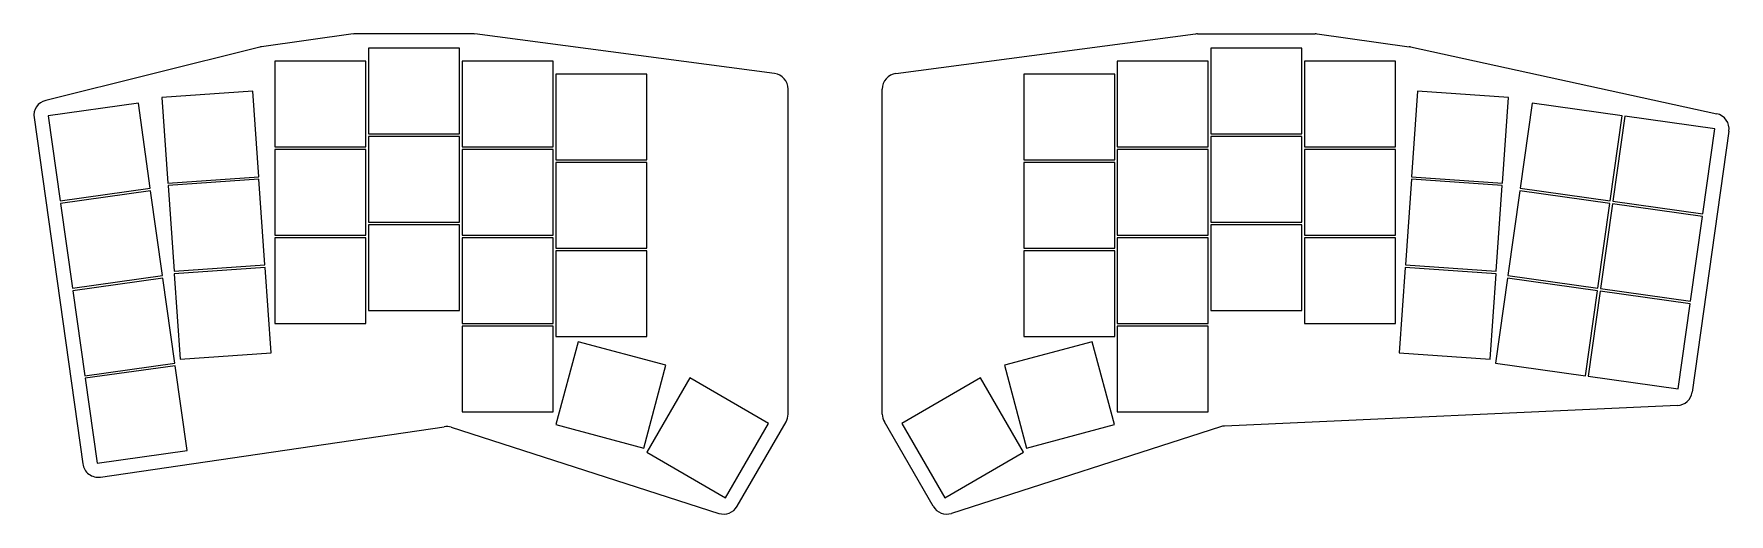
# Model space of a CAD drawing. Header units: millimetres. Extents: x 68 to 394, y -167 to -74.
import ezdxf

# ---------------------------------------------------------------- set-up
doc = ezdxf.new("R2010")
doc.units = ezdxf.units.MM

msp = doc.modelspace()

# ---------------------------------------------------------------- linework, layer by layer
for p, q in [((129.55, -74.27), (111.91, -76.72)), ((152.56, -74.25), (129.96, -74.25)), ((210.59, -81.88), (152.95, -74.27)), ((233.92, -81.88), (291.56, -74.27)), ((291.95, -74.25), (314.55, -74.25)), ((314.96, -74.27), (332.64, -76.73)), ((111.6, -76.78), (70.43, -87.05)), ((150.01, -77), (132.51, -77)), ((132.51, -77), (132.51, -93.5)), ((150.01, -93.5), (150.01, -77)), ((312.01, -77), (294.51, -77)), ((294.51, -77), (294.51, -93.5)), ((312.01, -93.5), (312.01, -77)), ((332.87, -76.77), (391.81, -89.61)), ((132.01, -79.5), (114.51, -79.5)), ((114.51, -79.5), (114.51, -96)), ((132.01, -96), (132.01, -79.5)), ((168.01, -79.5), (150.51, -79.5)), ((150.51, -79.5), (150.51, -96)), ((168.01, -96), (168.01, -79.5)), ((294.01, -79.5), (276.51, -79.5)), ((276.51, -79.5), (276.51, -96)), ((294.01, -96), (294.01, -79.5)), ((330.01, -79.5), (312.51, -79.5)), ((312.51, -79.5), (312.51, -96)), ((330.01, -96), (330.01, -79.5)), ((186.01, -82), (168.51, -82)), ((168.51, -82), (168.51, -98.5)), ((186.01, -98.5), (186.01, -82)), ((276.01, -82), (258.51, -82)), ((258.51, -82), (258.51, -98.5)), ((276.01, -98.5), (276.01, -82)), ((88.24, -87.6), (70.91, -90.04)), ((90.54, -103.94), (88.24, -87.6)), ((110.25, -85.27), (92.79, -86.49)), ((92.79, -86.49), (93.94, -102.95)), ((111.4, -101.73), (110.25, -85.27)), ((213.2, -147.42), (213.2, -84.86)), ((231.31, -147.42), (231.31, -84.86)), ((334.27, -85.27), (333.12, -101.73)), ((351.73, -86.49), (334.27, -85.27)), ((350.58, -102.95), (351.73, -86.49)), ((356.27, -87.6), (353.97, -103.94)), ((373.6, -90.04), (356.27, -87.6)), ((68.18, -90.37), (77.55, -157)), ((70.91, -90.04), (73.21, -106.38)), ((371.3, -106.38), (373.6, -90.04)), ((374.1, -90.11), (371.8, -106.45)), ((391.42, -92.54), (374.1, -90.11)), ((132.51, -93.5), (150.01, -93.5)), ((150.01, -94), (132.51, -94)), ((132.51, -94), (132.51, -110.5)), ((150.01, -110.5), (150.01, -94)), ((294.51, -93.5), (312.01, -93.5)), ((312.01, -94), (294.51, -94)), ((294.51, -94), (294.51, -110.5)), ((312.01, -110.5), (312.01, -94)), ((394.14, -92.96), (387.08, -143.19)), ((389.13, -108.88), (391.42, -92.54)), ((114.51, -96), (132.01, -96)), ((132.01, -96.5), (114.51, -96.5)), ((114.51, -96.5), (114.51, -113)), ((132.01, -113), (132.01, -96.5)), ((150.51, -96), (168.01, -96)), ((168.01, -96.5), (150.51, -96.5)), ((150.51, -96.5), (150.51, -113)), ((168.01, -113), (168.01, -96.5)), ((276.51, -96), (294.01, -96)), ((294.01, -96.5), (276.51, -96.5)), ((276.51, -96.5), (276.51, -113)), ((294.01, -113), (294.01, -96.5)), ((312.51, -96), (330.01, -96)), ((330.01, -96.5), (312.51, -96.5)), ((312.51, -96.5), (312.51, -113)), ((330.01, -113), (330.01, -96.5)), ((168.51, -98.5), (186.01, -98.5)), ((186.01, -99), (168.51, -99)), ((168.51, -99), (168.51, -115.5)), ((186.01, -115.5), (186.01, -99)), ((258.51, -98.5), (276.01, -98.5)), ((276.01, -99), (258.51, -99)), ((258.51, -99), (258.51, -115.5)), ((276.01, -115.5), (276.01, -99)), ((73.21, -106.38), (90.54, -103.94)), ((93.94, -102.95), (111.4, -101.73)), ((111.43, -102.23), (93.97, -103.45)), ((93.97, -103.45), (95.12, -119.91)), ((112.58, -118.69), (111.43, -102.23)), ((333.08, -102.23), (331.93, -118.69)), ((350.54, -103.45), (333.08, -102.23)), ((333.12, -101.73), (350.58, -102.95)), ((349.39, -119.91), (350.54, -103.45)), ((353.97, -103.94), (371.3, -106.38)), ((90.61, -104.44), (73.28, -106.87)), ((73.28, -106.87), (75.58, -123.21)), ((92.91, -120.78), (90.61, -104.44)), ((353.9, -104.44), (351.61, -120.78)), ((371.23, -106.87), (353.9, -104.44)), ((368.94, -123.21), (371.23, -106.87)), ((371.73, -106.94), (369.43, -123.28)), ((389.06, -109.38), (371.73, -106.94)), ((371.8, -106.45), (389.13, -108.88)), ((132.51, -110.5), (150.01, -110.5)), ((294.51, -110.5), (312.01, -110.5)), ((386.76, -125.72), (389.06, -109.38)), ((114.51, -113), (132.01, -113)), ((132.01, -113.5), (114.51, -113.5)), ((114.51, -113.5), (114.51, -130)), ((132.01, -130), (132.01, -113.5)), ((150.01, -111), (132.51, -111)), ((132.51, -111), (132.51, -127.5)), ((150.01, -127.5), (150.01, -111)), ((150.51, -113), (168.01, -113)), ((168.01, -113.5), (150.51, -113.5)), ((150.51, -113.5), (150.51, -130)), ((168.01, -130), (168.01, -113.5)), ((276.51, -113), (294.01, -113)), ((294.01, -113.5), (276.51, -113.5)), ((276.51, -113.5), (276.51, -130)), ((294.01, -130), (294.01, -113.5)), ((312.01, -111), (294.51, -111)), ((294.51, -111), (294.51, -127.5)), ((312.01, -127.5), (312.01, -111)), ((312.51, -113), (330.01, -113)), ((330.01, -113.5), (312.51, -113.5)), ((312.51, -113.5), (312.51, -130)), ((330.01, -130), (330.01, -113.5)), ((168.51, -115.5), (186.01, -115.5)), ((186.01, -116), (168.51, -116)), ((168.51, -116), (168.51, -132.5)), ((186.01, -132.5), (186.01, -116)), ((258.51, -115.5), (276.01, -115.5)), ((276.01, -116), (258.51, -116)), ((258.51, -116), (258.51, -132.5)), ((276.01, -132.5), (276.01, -116)), ((95.12, -119.91), (112.58, -118.69)), ((112.62, -119.19), (95.16, -120.41)), ((95.16, -120.41), (96.31, -136.87)), ((113.77, -135.65), (112.62, -119.19)), ((331.9, -119.19), (330.75, -135.65)), ((349.35, -120.41), (331.9, -119.19)), ((331.93, -118.69), (349.39, -119.91)), ((348.2, -136.87), (349.35, -120.41)), ((75.58, -123.21), (92.91, -120.78)), ((92.98, -121.27), (75.65, -123.71)), ((75.65, -123.71), (77.94, -140.05)), ((95.27, -137.61), (92.98, -121.27)), ((351.54, -121.27), (349.24, -137.61)), ((368.87, -123.71), (351.54, -121.27)), ((351.61, -120.78), (368.94, -123.21)), ((366.57, -140.05), (368.87, -123.71)), ((369.36, -123.78), (367.07, -140.12)), ((386.69, -126.21), (369.36, -123.78)), ((369.43, -123.28), (386.76, -125.72)), ((384.4, -142.55), (386.69, -126.21)), ((114.51, -130), (132.01, -130)), ((132.51, -127.5), (150.01, -127.5)), ((150.51, -130), (168.01, -130)), ((276.51, -130), (294.01, -130)), ((294.51, -127.5), (312.01, -127.5)), ((312.51, -130), (330.01, -130)), ((168.01, -130.5), (150.51, -130.5)), ((150.51, -130.5), (150.51, -147)), ((168.01, -147), (168.01, -130.5)), ((168.51, -132.5), (186.01, -132.5)), ((172.81, -133.5), (168.54, -149.43)), ((189.71, -138.03), (172.81, -133.5)), ((271.7, -133.5), (254.8, -138.03)), ((258.51, -132.5), (276.01, -132.5)), ((275.97, -149.43), (271.7, -133.5)), ((294.01, -130.5), (276.51, -130.5)), ((276.51, -130.5), (276.51, -147)), ((294.01, -147), (294.01, -130.5)), ((96.31, -136.87), (113.77, -135.65)), ((330.75, -135.65), (348.2, -136.87)), ((77.94, -140.05), (95.27, -137.61)), ((95.34, -138.11), (78.01, -140.54)), ((97.64, -154.45), (95.34, -138.11)), ((185.44, -153.96), (189.71, -138.03)), ((254.8, -138.03), (259.07, -153.96)), ((349.24, -137.61), (366.57, -140.05)), ((367.07, -140.12), (384.4, -142.55)), ((78.01, -140.54), (80.31, -156.88)), ((194.29, -140.48), (186.04, -154.77)), ((209.44, -149.23), (194.29, -140.48)), ((250.23, -140.48), (235.07, -149.23)), ((258.48, -154.77), (250.23, -140.48)), ((384.25, -145.77), (297.16, -149.73)), ((80.95, -159.55), (147.07, -149.85)), ((148.42, -149.96), (199.89, -166.54)), ((150.51, -147), (168.01, -147)), ((168.54, -149.43), (185.44, -153.96)), ((201.19, -163.52), (209.44, -149.23)), ((203.41, -165.18), (212.8, -148.92)), ((241.1, -165.18), (231.71, -148.92)), ((235.07, -149.23), (243.32, -163.52)), ((296.37, -149.87), (244.62, -166.54)), ((259.07, -153.96), (275.97, -149.43)), ((276.51, -147), (294.01, -147)), ((80.31, -156.88), (97.64, -154.45)), ((186.04, -154.77), (201.19, -163.52)), ((243.32, -163.52), (258.48, -154.77))]:
    msp.add_line(p, q)
for centre, start, end in [((129.96, -77.25), 90, 97.9072), ((152.56, -77.25), 82.4786, 90), ((291.95, -77.25), 90, 97.5214), ((314.55, -77.25), 82.0928, 90), ((112.33, -79.7), 97.9072, 103.9935), ((332.23, -79.7), 77.71, 82.0928), ((210.2, -84.86), 0, 82.4786), ((234.31, -84.86), 97.5214, 180), ((71.15, -89.96), 103.9935, 188), ((391.17, -92.54), 352, 77.71), ((384.11, -142.77), 272.6009, 352), ((147.5, -152.82), 72.1494, 98.3489), ((210.2, -147.42), 330, 0), ((234.31, -147.42), 180, 210), ((297.29, -152.73), 92.6009, 107.8506), ((80.52, -156.58), 188, 278.3489), ((200.81, -163.68), 252.1494, 330), ((243.7, -163.68), 210, 287.8506)]:
    msp.add_arc(centre, 3, start, end)

doc.saveas('drawing.dxf')
